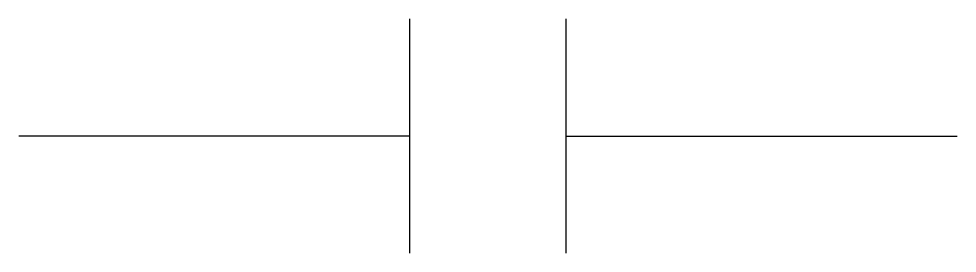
# Model space of a CAD drawing. Header units: millimetres. Extents: x 0 to 24, y -3 to 3.
import ezdxf

# ---------------------------------------------------------------- set-up
doc = ezdxf.new("R2010")
doc.units = ezdxf.units.MM

msp = doc.modelspace()

# ---------------------------------------------------------------- linework, layer by layer
for p, q in [((10, -3), (10, 3)), ((14, -3), (14, 3)), ((10, 0), (0, 0)), ((14, 0), (24, 0))]:
    msp.add_line(p, q)

doc.saveas('drawing.dxf')
